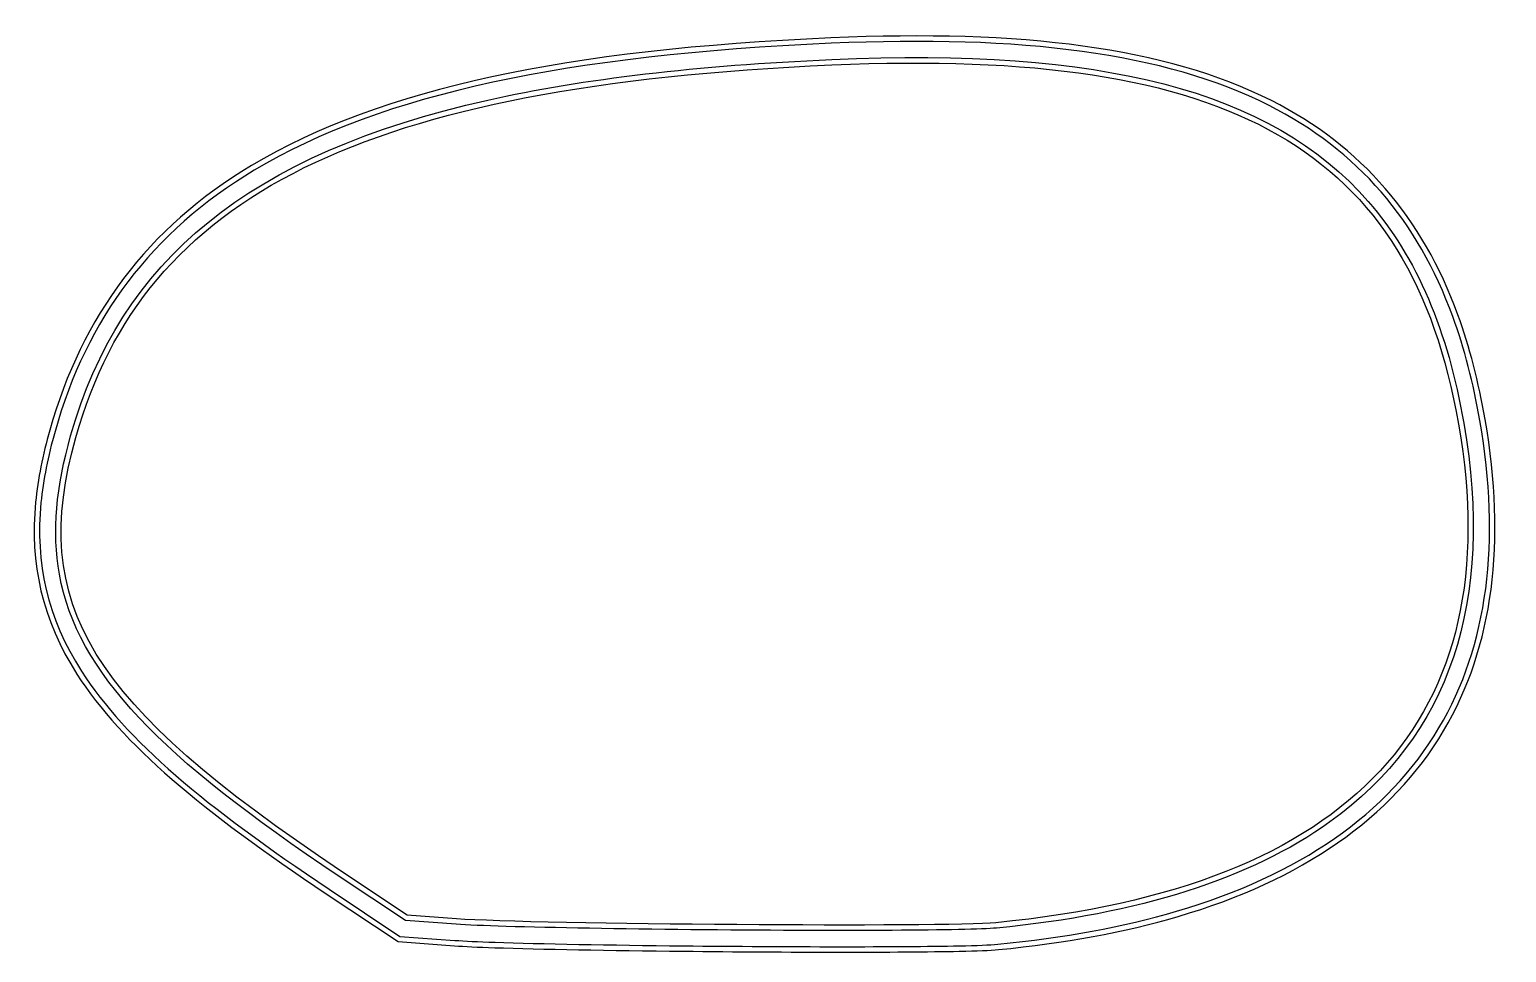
# Model space of a CAD drawing. Header units: millimetres. Extents: x -33.6 to 21, y -21.7 to 12.5.
import ezdxf

# ---------------------------------------------------------------- set-up
doc = ezdxf.new("R2010")
doc.units = ezdxf.units.MM
doc.layers.get('0').update_dxf_attribs({"linetype": 'CONTINUOUS'})

msp = doc.modelspace()

# ---------------------------------------------------------------- linework, layer by layer
for p, q in [((-19.655, -20.483), (-22.137, -18.829)), ((-19.588, -20.288), (-22.017, -18.668)), ((-22.581, -19.494), (-19.924, -21.266)), ((-22.47, -19.328), (-19.857, -21.07)), ((-17.781, -20.62), (-19.655, -20.483)), ((-17.766, -20.421), (-19.588, -20.288)), ((-19.924, -21.266), (-17.839, -21.418)), ((-19.857, -21.07), (-17.825, -21.219))]:
    msp.add_line(p, q)
for points, knots in [([(-3.931, 12.158), (-13.607, 11.732), (-20.537, 10.312), (-25.345, 7.438), (-29.19, 5.14), (-31.622, 1.859), (-32.803, -2.346)], [-0.9999997, -0.9999997, -0.9999997, -0.9999997, -0.444361, -0.444361, -0.444361, 0, 0, 0, 0]), ([(20.262, -1.958), (20.018, -0.563), (19.687, 0.728), (19.254, 1.918), (17.952, 5.499), (15.682, 8.165), (12.362, 9.838), (8.437, 11.816), (3.132, 12.469), (-3.931, 12.158)], [-0.9999997, -0.9999997, -0.9999997, -0.9999997, -0.867837, -0.867837, -0.867837, -0.4702225, -0.4702225, -0.4702225, 0, 0, 0, 0]), ([(20.065, -1.992), (19.823, -0.607), (19.494, 0.672), (19.066, 1.849), (17.778, 5.39), (15.548, 8.008), (12.272, 9.659), (8.396, 11.613), (3.124, 12.268), (-3.922, 11.958)], [-0.9999997, -0.9999997, -0.9999997, -0.9999997, -0.867837, -0.867837, -0.867837, -0.4702225, -0.4702225, -0.4702225, 0, 0, 0, 0]), ([(-3.922, 11.958), (-13.583, 11.533), (-20.482, 10.112), (-25.242, 7.267), (-29.048, 4.992), (-31.441, 1.762), (-32.611, -2.4)], [-0.9999997, -0.9999997, -0.9999997, -0.9999997, -0.444361, -0.444361, -0.444361, 0, 0, 0, 0]), ([(-3.895, 11.359), (6.031, 11.795), (12.318, 10.266), (15.941, 6.106), (17.747, 4.032), (18.879, 1.317), (19.474, -2.095)], [0.0000001, 0.0000001, 0.0000001, 0.0000001, 0.6673549, 0.6673549, 0.6673549, 1, 1, 1, 1]), ([(-32.033, -2.562), (-30.21, 3.925), (-25.453, 7.875), (-16.611, 9.859), (-13.062, 10.655), (-8.852, 11.141), (-3.895, 11.359)], [0.0000002, 0.0000002, 0.0000002, 0.0000002, 0.7135506, 0.7135506, 0.7135506, 1, 1, 1, 1]), ([(19.474, -2.095), (20.622, -8.683), (18.943, -13.666), (14.523, -16.837), (11.59, -18.942), (7.47, -20.253), (2.192, -20.764)], [0.0000001, 0.0000001, 0.0000001, 0.0000001, 0.6010988, 0.6010988, 0.6010988, 1, 1, 1, 1]), ([(2.25, -21.361), (4.687, -21.125), (6.888, -20.72), (8.854, -20.142), (13.371, -18.815), (16.667, -16.551), (18.555, -13.363), (20.363, -10.31), (20.846, -6.475), (20.065, -1.992)], [-1, -1, -1, -1, -0.818159, -0.818159, -0.818159, -0.400191, -0.400191, -0.400191, 0, 0, 0, 0]), ([(2.269, -21.56), (4.716, -21.323), (6.93, -20.916), (8.91, -20.334), (13.461, -18.997), (16.808, -16.705), (18.727, -13.465), (20.565, -10.362), (21.049, -6.474), (20.262, -1.958)], [-1, -1, -1, -1, -0.818159, -0.818159, -0.818159, -0.400191, -0.400191, -0.400191, 0, 0, 0, 0]), ([(-32.803, -2.346), (-33.062, -3.267), (-33.242, -4.149), (-33.328, -5.009), (-33.552, -7.267), (-33.082, -9.374), (-31.799, -11.372), (-30.122, -13.981), (-27.161, -16.44), (-22.581, -19.494)], [-0.9999987, -0.9999987, -0.9999987, -0.9999987, -0.858355, -0.858355, -0.858355, -0.4863225, -0.4863225, -0.4863225, -0.0003107, -0.0003107, -0.0003107, -0.0003107]), ([(-32.611, -2.4), (-32.867, -3.312), (-33.045, -4.183), (-33.129, -5.029), (-33.349, -7.247), (-32.892, -9.301), (-31.631, -11.263), (-29.981, -13.83), (-27.042, -16.279), (-22.47, -19.328)], [-0.9999987, -0.9999987, -0.9999987, -0.9999987, -0.858355, -0.858355, -0.858355, -0.4863225, -0.4863225, -0.4863225, -0.0003107, -0.0003107, -0.0003107, -0.0003107]), ([(-22.137, -18.829), (-28.682, -14.464), (-31.788, -11.343), (-32.449, -7.671), (-32.732, -6.098), (-32.56, -4.438), (-32.033, -2.562)], [0.0003111, 0.0003111, 0.0003111, 0.0003111, 0.7000662, 0.7000662, 0.7000662, 1, 1, 1, 1]), ([(2.192, -20.764), (1.677, -20.814), (0.247, -20.838), (-1.663, -20.848), (-5.918, -20.869), (-12.48, -20.808), (-15.936, -20.702), (-16.742, -20.677), (-17.378, -20.65), (-17.781, -20.62)], [0, 0, 0, 0, 0.266991, 0.266991, 0.266991, 0.861364, 0.861364, 0.861364, 1, 1, 1, 1]), ([(-17.825, -21.219), (-17.825, -21.219), (-17.825, -21.219), (-17.825, -21.219), (-17.472, -21.244), (-16.971, -21.267), (-16.344, -21.289), (-14.662, -21.346), (-12.09, -21.391), (-9.382, -21.42), (-5.518, -21.46), (-1.387, -21.466), (0.814, -21.42), (1.477, -21.406), (1.945, -21.39), (2.25, -21.361)], [-1.000005, -1.000005, -1.000005, -1.000005, -1, -1, -1, -0.884398, -0.884398, -0.884398, -0.574691, -0.574691, -0.574691, -0.132893, -0.132893, -0.132893, 0, 0, 0, 0]), ([(-17.839, -21.418), (-17.481, -21.444), (-16.979, -21.467), (-16.35, -21.489), (-14.666, -21.546), (-12.093, -21.591), (-9.384, -21.62), (-5.518, -21.66), (-1.389, -21.666), (0.818, -21.62), (1.482, -21.606), (1.951, -21.591), (2.269, -21.56)], [-1, -1, -1, -1, -0.884398, -0.884398, -0.884398, -0.574691, -0.574691, -0.574691, -0.132893, -0.132893, -0.132893, 0, 0, 0, 0])]:
    msp.add_open_spline(points, degree=3, knots=knots)
for points in [[(-31.841, -2.616), (-29.312, 6.382), (-21.161, 10.399), (-3.887, 11.159)], [(-3.887, 11.159), (10.952, 11.812), (17.501, 8.055), (19.277, -2.13)], [(19.277, -2.13), (21.174, -13.008), (15.346, -19.289), (2.173, -20.565)], [(-22.017, -18.668), (-31.358, -12.441), (-33.581, -8.808), (-31.841, -2.616)], [(2.173, -20.565), (0.358, -20.74), (-14.903, -20.63), (-17.766, -20.421)]]:
    msp.add_open_spline(points, degree=3)

doc.saveas('drawing.dxf')
